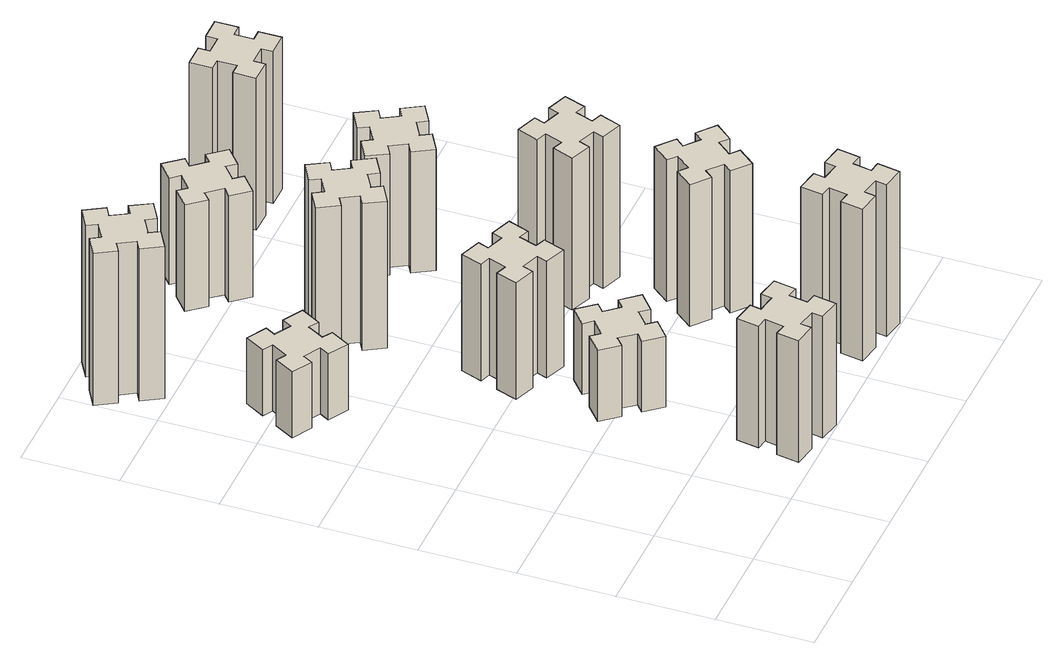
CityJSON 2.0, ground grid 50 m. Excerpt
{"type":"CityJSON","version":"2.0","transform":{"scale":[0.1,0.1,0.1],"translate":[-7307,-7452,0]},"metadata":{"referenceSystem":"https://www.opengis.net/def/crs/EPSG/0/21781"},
"CityObjects":{
"building1":{"type":"Building","attributes":{"class":"1000","function":"1000","usage":"1000","yearOfConstruction":2016,"roofType":"1000","measuredHeight":72,"storeysAboveGround":30,"storeysBelowGround":0},"geometry":[{"type":"Solid","lod":"1","boundaries":[[[[0,1,2,3,4,5,6,7,8,9,10,11,12,13,14,15,16,17,18,19]],[[17,16,20,21]],[[16,15,22,20]],[[15,14,23,22]],[[14,13,24,23]],[[13,12,25,24]],[[12,11,26,25]],[[11,10,27,26]],[[10,9,28,27]],[[9,8,29,28]],[[8,7,30,29]],[[7,6,31,30]],[[6,5,32,31]],[[5,4,33,32]],[[4,3,34,33]],[[3,2,35,34]],[[2,1,36,35]],[[1,0,37,36]],[[0,19,38,37]],[[19,18,39,38]],[[18,17,21,39]],[[24,25,26,27,28,29,30,31,32,33,34,35,36,37,38,39,21,20,22,23]]]]}]},
"building2":{"type":"Building","attributes":{"class":"1000","function":"1000","usage":"1000","yearOfConstruction":2016,"roofType":"1000","measuredHeight":39,"storeysAboveGround":30,"storeysBelowGround":0},"geometry":[{"type":"Solid","lod":"1","boundaries":[[[[40,41,42,43,44,45,46,47,48,49,50,51,52,53,54,55,56,57,58,59]],[[57,56,60,61]],[[56,55,62,60]],[[55,54,63,62]],[[54,53,64,63]],[[53,52,65,64]],[[52,51,66,65]],[[51,50,67,66]],[[50,49,68,67]],[[49,48,69,68]],[[48,47,70,69]],[[47,46,71,70]],[[46,45,72,71]],[[45,44,73,72]],[[44,43,74,73]],[[43,42,75,74]],[[42,41,76,75]],[[41,40,77,76]],[[40,59,78,77]],[[59,58,79,78]],[[58,57,61,79]],[[64,65,66,67,68,69,70,71,72,73,74,75,76,77,78,79,61,60,62,63]]]]}]},
"building3":{"type":"Building","attributes":{"class":"1000","function":"1000","usage":"1000","yearOfConstruction":2016,"roofType":"1000","measuredHeight":90,"storeysAboveGround":30,"storeysBelowGround":0},"geometry":[{"type":"Solid","lod":"1","boundaries":[[[[80,81,82,83,84,85,86,87,88,89,90,91,92,93,94,95,96,97,98,99]],[[97,96,100,101]],[[96,95,102,100]],[[95,94,103,102]],[[94,93,104,103]],[[93,92,105,104]],[[92,91,106,105]],[[91,90,107,106]],[[90,89,108,107]],[[89,88,109,108]],[[88,87,110,109]],[[87,86,111,110]],[[86,85,112,111]],[[85,84,113,112]],[[84,83,114,113]],[[83,82,115,114]],[[82,81,116,115]],[[81,80,117,116]],[[80,99,118,117]],[[99,98,119,118]],[[98,97,101,119]],[[104,105,106,107,108,109,110,111,112,113,114,115,116,117,118,119,101,100,102,103]]]]}]},
"building4":{"type":"Building","attributes":{"class":"1000","function":"1000","usage":"1000","yearOfConstruction":2016,"roofType":"1000","measuredHeight":42,"storeysAboveGround":30,"storeysBelowGround":0},"geometry":[{"type":"Solid","lod":"1","boundaries":[[[[120,121,122,123,124,125,126,127,128,129,130,131,132,133,134,135,136,137,138,139]],[[137,136,140,141]],[[136,135,142,140]],[[135,134,143,142]],[[134,133,144,143]],[[133,132,145,144]],[[132,131,146,145]],[[131,130,147,146]],[[130,129,148,147]],[[129,128,149,148]],[[128,127,150,149]],[[127,126,151,150]],[[126,125,152,151]],[[125,124,153,152]],[[124,123,154,153]],[[123,122,155,154]],[[122,121,156,155]],[[121,120,157,156]],[[120,139,158,157]],[[139,138,159,158]],[[138,137,141,159]],[[144,145,146,147,148,149,150,151,152,153,154,155,156,157,158,159,141,140,142,143]]]]}]},
"building5":{"type":"Building","attributes":{"class":"1000","function":"1000","usage":"1000","yearOfConstruction":2016,"roofType":"1000","measuredHeight":69,"storeysAboveGround":30,"storeysBelowGround":0},"geometry":[{"type":"Solid","lod":"1","boundaries":[[[[160,161,162,163,164,165,166,167,168,169,170,171,172,173,174,175,176,177,178,179]],[[177,176,180,181]],[[176,175,182,180]],[[175,174,183,182]],[[174,173,184,183]],[[173,172,185,184]],[[172,171,186,185]],[[171,170,187,186]],[[170,169,188,187]],[[169,168,189,188]],[[168,167,190,189]],[[167,166,191,190]],[[166,165,192,191]],[[165,164,193,192]],[[164,163,194,193]],[[163,162,195,194]],[[162,161,196,195]],[[161,160,197,196]],[[160,179,198,197]],[[179,178,199,198]],[[178,177,181,199]],[[184,185,186,187,188,189,190,191,192,193,194,195,196,197,198,199,181,180,182,183]]]]}]},
"building6":{"type":"Building","attributes":{"class":"1000","function":"1000","usage":"1000","yearOfConstruction":2016,"roofType":"1000","measuredHeight":87,"storeysAboveGround":30,"storeysBelowGround":0},"geometry":[{"type":"Solid","lod":"1","boundaries":[[[[200,201,202,203,204,205,206,207,208,209,210,211,212,213,214,215,216,217,218,219]],[[217,216,220,221]],[[216,215,222,220]],[[215,214,223,222]],[[214,213,224,223]],[[213,212,225,224]],[[212,211,226,225]],[[211,210,227,226]],[[210,209,228,227]],[[209,208,229,228]],[[208,207,230,229]],[[207,206,231,230]],[[206,205,232,231]],[[205,204,233,232]],[[204,203,234,233]],[[203,202,235,234]],[[202,201,236,235]],[[201,200,237,236]],[[200,219,238,237]],[[219,218,239,238]],[[218,217,221,239]],[[224,225,226,227,228,229,230,231,232,233,234,235,236,237,238,239,221,220,222,223]]]]}]},
"building7":{"type":"Building","attributes":{"class":"1000","function":"1000","usage":"1000","yearOfConstruction":2016,"roofType":"1000","measuredHeight":90,"storeysAboveGround":30,"storeysBelowGround":0},"geometry":[{"type":"Solid","lod":"1","boundaries":[[[[240,241,242,243,244,245,246,247,248,249,250,251,252,253,254,255,256,257,258,259]],[[257,256,260,261]],[[256,255,262,260]],[[255,254,263,262]],[[254,253,264,263]],[[253,252,265,264]],[[252,251,266,265]],[[251,250,267,266]],[[250,249,268,267]],[[249,248,269,268]],[[248,247,270,269]],[[247,246,271,270]],[[246,245,272,271]],[[245,244,273,272]],[[244,243,274,273]],[[243,242,275,274]],[[242,241,276,275]],[[241,240,277,276]],[[240,259,278,277]],[[259,258,279,278]],[[258,257,261,279]],[[264,265,266,267,268,269,270,271,272,273,274,275,276,277,278,279,261,260,262,263]]]]}]},
"building8":{"type":"Building","attributes":{"class":"1000","function":"1000","usage":"1000","yearOfConstruction":2016,"roofType":"1000","measuredHeight":63,"storeysAboveGround":30,"storeysBelowGround":0},"geometry":[{"type":"Solid","lod":"1","boundaries":[[[[280,281,282,283,284,285,286,287,288,289,290,291,292,293,294,295,296,297,298,299]],[[297,296,300,301]],[[296,295,302,300]],[[295,294,303,302]],[[294,293,304,303]],[[293,292,305,304]],[[292,291,306,305]],[[291,290,307,306]],[[290,289,308,307]],[[289,288,309,308]],[[288,287,310,309]],[[287,286,311,310]],[[286,285,312,311]],[[285,284,313,312]],[[284,283,314,313]],[[283,282,315,314]],[[282,281,316,315]],[[281,280,317,316]],[[280,299,318,317]],[[299,298,319,318]],[[298,297,301,319]],[[304,305,306,307,308,309,310,311,312,313,314,315,316,317,318,319,301,300,302,303]]]]}]},
"building9":{"type":"Building","attributes":{"class":"1000","function":"1000","usage":"1000","yearOfConstruction":2016,"roofType":"1000","measuredHeight":84,"storeysAboveGround":30,"storeysBelowGround":0},"geometry":[{"type":"Solid","lod":"1","boundaries":[[[[320,321,322,323,324,325,326,327,328,329,330,331,332,333,334,335,336,337,338,339]],[[337,336,340,341]],[[336,335,342,340]],[[335,334,343,342]],[[334,333,344,343]],[[333,332,345,344]],[[332,331,346,345]],[[331,330,347,346]],[[330,329,348,347]],[[329,328,349,348]],[[328,327,350,349]],[[327,326,351,350]],[[326,325,352,351]],[[325,324,353,352]],[[324,323,354,353]],[[323,322,355,354]],[[322,321,356,355]],[[321,320,357,356]],[[320,339,358,357]],[[339,338,359,358]],[[338,337,341,359]],[[344,345,346,347,348,349,350,351,352,353,354,355,356,357,358,359,341,340,342,343]]]]}]},
"building10":{"type":"Building","attributes":{"class":"1000","function":"1000","usage":"1000","yearOfConstruction":2016,"roofType":"1000","measuredHeight":90,"storeysAboveGround":30,"storeysBelowGround":0},"geometry":[{"type":"Solid","lod":"1","boundaries":[[[[360,361,362,363,364,365,366,367,368,369,370,371,372,373,374,375,376,377,378,379]],[[377,376,380,381]],[[376,375,382,380]],[[375,374,383,382]],[[374,373,384,383]],[[373,372,385,384]],[[372,371,386,385]],[[371,370,387,386]],[[370,369,388,387]],[[369,368,389,388]],[[368,367,390,389]],[[367,366,391,390]],[[366,365,392,391]],[[365,364,393,392]],[[364,363,394,393]],[[363,362,395,394]],[[362,361,396,395]],[[361,360,397,396]],[[360,379,398,397]],[[379,378,399,398]],[[378,377,381,399]],[[384,385,386,387,388,389,390,391,392,393,394,395,396,397,398,399,381,380,382,383]]]]}]},
"building11":{"type":"Building","attributes":{"class":"1000","function":"1000","usage":"1000","yearOfConstruction":2016,"roofType":"1000","measuredHeight":72,"storeysAboveGround":30,"storeysBelowGround":0},"geometry":[{"type":"Solid","lod":"1","boundaries":[[[[400,401,402,403,404,405,406,407,408,409,410,411,412,413,414,415,416,417,418,419]],[[417,416,420,421]],[[416,415,422,420]],[[415,414,423,422]],[[414,413,424,423]],[[413,412,425,424]],[[412,411,426,425]],[[411,410,427,426]],[[410,409,428,427]],[[409,408,429,428]],[[408,407,430,429]],[[407,406,431,430]],[[406,405,432,431]],[[405,404,433,432]],[[404,403,434,433]],[[403,402,435,434]],[[402,401,436,435]],[[401,400,437,436]],[[400,419,438,437]],[[419,418,439,438]],[[418,417,421,439]],[[424,425,426,427,428,429,430,431,432,433,434,435,436,437,438,439,421,420,422,423]]]]}]},
"building12":{"type":"Building","attributes":{"class":"1000","function":"1000","usage":"1000","yearOfConstruction":2016,"roofType":"1000","measuredHeight":90,"storeysAboveGround":30,"storeysBelowGround":0},"geometry":[{"type":"Solid","lod":"1","boundaries":[[[[440,441,442,443,444,445,446,447,448,449,450,451,452,453,454,455,456,457,458,459]],[[457,456,460,461]],[[456,455,462,460]],[[455,454,463,462]],[[454,453,464,463]],[[453,452,465,464]],[[452,451,466,465]],[[451,450,467,466]],[[450,449,468,467]],[[449,448,469,468]],[[448,447,470,469]],[[447,446,471,470]],[[446,445,472,471]],[[445,444,473,472]],[[444,443,474,473]],[[443,442,475,474]],[[442,441,476,475]],[[441,440,477,476]],[[440,459,478,477]],[[459,458,479,478]],[[458,457,461,479]],[[464,465,466,467,468,469,470,471,472,473,474,475,476,477,478,479,461,460,462,463]]]]}]}
},
"vertices":[
[876,274,0],[858,175,0],[799,186,0],[778,67,0],[897,47,0],[907,106,0],[1005,88,0],[995,29,0],[1113,8,0],[1134,127,0],[1075,137,0],[1092,235,0],[1151,225,0],[1172,343,0],[1054,364,0],[1044,305,0],[945,322,0],[956,381,0],[837,402,0],[817,284,0],[945,322,720],[956,381,720],[1044,305,720],[1054,364,720],[1172,343,720],[1151,225,720],[1092,235,720],[1075,137,720],[1134,127,720],[1113,8,720],[995,29,720],[1005,88,720],[907,106,720],[897,47,720],[778,67,720],[799,186,720],[858,175,720],[876,274,720],[817,284,720],[837,402,720],
[406,2327,0],[456,2414,0],[508,2384,0],[568,2488,0],[464,2548,0],[434,2496,0],[347,2546,0],[377,2598,0],[273,2658,0],[213,2554,0],[265,2524,0],[215,2437,0],[163,2467,0],[103,2363,0],[207,2303,0],[237,2355,0],[324,2305,0],[294,2253,0],[398,2193,0],[458,2297,0],[324,2305,390],[294,2253,390],[237,2355,390],[207,2303,390],[103,2363,390],[163,2467,390],[215,2437,390],[265,2524,390],[213,2554,390],[273,2658,390],[377,2598,390],[347,2546,390],[434,2496,390],[464,2548,390],[568,2488,390],[508,2384,390],[456,2414,390],[406,2327,390],[458,2297,390],[398,2193,390],
[224,3386,0],[137,3336,0],[107,3388,0],[3,3328,0],[63,3224,0],[115,3254,0],[165,3167,0],[113,3137,0],[173,3033,0],[277,3093,0],[247,3145,0],[334,3195,0],[364,3143,0],[468,3203,0],[408,3307,0],[356,3277,0],[306,3364,0],[358,3394,0],[298,3498,0],[194,3438,0],[306,3364,900],[358,3394,900],[356,3277,900],[408,3307,900],[468,3203,900],[364,3143,900],[334,3195,900],[247,3145,900],[277,3093,900],[173,3033,900],[113,3137,900],[165,3167,900],[115,3254,900],[63,3224,900],[3,3328,900],[107,3388,900],[137,3336,900],[224,3386,900],[194,3438,900],[298,3498,900],
[943,1162,0],[866,1097,0],[828,1143,0],[736,1066,0],[813,974,0],[859,1013,0],[923,936,0],[877,898,0],[954,806,0],[1046,883,0],[1008,929,0],[1084,993,0],[1123,947,0],[1215,1024,0],[1138,1116,0],[1092,1078,0],[1027,1154,0],[1073,1193,0],[996,1285,0],[904,1208,0],[1027,1154,420],[1073,1193,420],[1092,1078,420],[1138,1116,420],[1215,1024,420],[1123,947,420],[1084,993,420],[1008,929,420],[1046,883,420],[954,806,420],[877,898,420],[923,936,420],[859,1013,420],[813,974,420],[736,1066,420],[828,1143,420],[866,1097,420],[943,1162,420],[904,1208,420],[996,1285,420],
[1062,1501,0],[1096,1595,0],[1152,1574,0],[1193,1687,0],[1080,1728,0],[1060,1672,0],[966,1706,0],[987,1762,0],[874,1803,0],[833,1690,0],[889,1670,0],[855,1576,0],[799,1597,0],[757,1484,0],[870,1443,0],[891,1499,0],[985,1465,0],[964,1409,0],[1077,1367,0],[1118,1480,0],[985,1465,690],[964,1409,690],[891,1499,690],[870,1443,690],[757,1484,690],[799,1597,690],[855,1576,690],[889,1670,690],[833,1690,690],[874,1803,690],[987,1762,690],[966,1706,690],[1060,1672,690],[1080,1728,690],[1193,1687,690],[1152,1574,690],[1096,1595,690],[1062,1501,690],[1118,1480,690],[1077,1367,690],
[987,2305,0],[1074,2355,0],[1104,2303,0],[1208,2363,0],[1148,2467,0],[1096,2437,0],[1046,2524,0],[1098,2554,0],[1038,2658,0],[934,2598,0],[964,2546,0],[877,2496,0],[847,2548,0],[743,2488,0],[803,2384,0],[855,2414,0],[905,2327,0],[853,2297,0],[913,2193,0],[1017,2253,0],[905,2327,870],[853,2297,870],[855,2414,870],[803,2384,870],[743,2488,870],[847,2548,870],[877,2496,870],[964,2546,870],[934,2598,870],[1038,2658,870],[1098,2554,870],[1046,2524,870],[1096,2437,870],[1148,2467,870],[1208,2363,870],[1104,2303,870],[1074,2355,870],[987,2305,870],[1017,2253,870],[913,2193,870],
[1884,305,0],[1785,322,0],[1796,381,0],[1677,402,0],[1657,284,0],[1716,274,0],[1698,175,0],[1639,186,0],[1618,67,0],[1737,47,0],[1747,106,0],[1845,88,0],[1835,29,0],[1953,8,0],[1974,127,0],[1915,137,0],[1932,235,0],[1991,225,0],[2012,343,0],[1894,364,0],[1932,235,900],[1991,225,900],[1915,137,900],[1974,127,900],[1953,8,900],[1835,29,900],[1845,88,900],[1747,106,900],[1737,47,900],[1618,67,900],[1639,186,900],[1698,175,900],[1716,274,900],[1657,284,900],[1677,402,900],[1796,381,900],[1785,322,900],[1884,305,900],[1894,364,900],[2012,343,900],
[1192,3198,0],[1127,3274,0],[1173,3313,0],[1096,3405,0],[1004,3328,0],[1043,3282,0],[966,3217,0],[928,3263,0],[836,3186,0],[913,3094,0],[959,3133,0],[1023,3056,0],[977,3018,0],[1054,2926,0],[1146,3003,0],[1108,3049,0],[1184,3113,0],[1223,3067,0],[1315,3144,0],[1238,3236,0],[1184,3113,630],[1223,3067,630],[1108,3049,630],[1146,3003,630],[1054,2926,630],[977,3018,630],[1023,3056,630],[959,3133,630],[913,3094,630],[836,3186,630],[928,3263,630],[966,3217,630],[1043,3282,630],[1004,3328,630],[1096,3405,630],[1173,3313,630],[1127,3274,630],[1192,3198,630],[1238,3236,630],[1315,3144,630],
[1867,836,0],[1932,913,0],[1978,874,0],[2055,966,0],[1963,1043,0],[1924,997,0],[1848,1062,0],[1886,1108,0],[1794,1185,0],[1717,1093,0],[1763,1054,0],[1699,978,0],[1653,1016,0],[1576,924,0],[1668,847,0],[1706,893,0],[1783,829,0],[1744,783,0],[1836,706,0],[1913,798,0],[1783,829,840],[1744,783,840],[1706,893,840],[1668,847,840],[1576,924,840],[1653,1016,840],[1699,978,840],[1763,1054,840],[1717,1093,840],[1794,1185,840],[1886,1108,840],[1848,1062,840],[1924,997,840],[1963,1043,840],[2055,966,840],[1978,874,840],[1932,913,840],[1867,836,840],[1913,798,840],[1836,706,840],
[1800,1672,0],[1706,1706,0],[1727,1762,0],[1614,1803,0],[1573,1690,0],[1629,1670,0],[1595,1576,0],[1539,1597,0],[1497,1484,0],[1610,1443,0],[1631,1499,0],[1725,1465,0],[1704,1409,0],[1817,1367,0],[1858,1480,0],[1802,1501,0],[1836,1595,0],[1892,1574,0],[1933,1687,0],[1820,1728,0],[1836,1595,900],[1892,1574,900],[1802,1501,900],[1858,1480,900],[1817,1367,900],[1704,1409,900],[1725,1465,900],[1631,1499,900],[1610,1443,900],[1497,1484,900],[1539,1597,900],[1595,1576,900],[1629,1670,900],[1573,1690,900],[1614,1803,900],[1727,1762,900],[1706,1706,900],[1800,1672,900],[1820,1728,900],[1933,1687,900],
[1627,2305,0],[1714,2355,0],[1744,2303,0],[1848,2363,0],[1788,2467,0],[1736,2437,0],[1686,2524,0],[1738,2554,0],[1678,2658,0],[1574,2598,0],[1604,2546,0],[1517,2496,0],[1487,2548,0],[1383,2488,0],[1443,2384,0],[1495,2414,0],[1545,2327,0],[1493,2297,0],[1553,2193,0],[1657,2253,0],[1545,2327,720],[1493,2297,720],[1495,2414,720],[1443,2384,720],[1383,2488,720],[1487,2548,720],[1517,2496,720],[1604,2546,720],[1574,2598,720],[1678,2658,720],[1738,2554,720],[1686,2524,720],[1736,2437,720],[1788,2467,720],[1848,2363,720],[1744,2303,720],[1714,2355,720],[1627,2305,720],[1657,2253,720],[1553,2193,720],
[1665,3155,0],[1765,3155,0],[1765,3095,0],[1885,3095,0],[1885,3215,0],[1825,3215,0],[1825,3315,0],[1885,3315,0],[1885,3435,0],[1765,3435,0],[1765,3375,0],[1665,3375,0],[1665,3435,0],[1545,3435,0],[1545,3315,0],[1605,3315,0],[1605,3215,0],[1545,3215,0],[1545,3095,0],[1665,3095,0],[1605,3215,900],[1545,3215,900],[1605,3315,900],[1545,3315,900],[1545,3435,900],[1665,3435,900],[1665,3375,900],[1765,3375,900],[1765,3435,900],[1885,3435,900],[1885,3315,900],[1825,3315,900],[1825,3215,900],[1885,3215,900],[1885,3095,900],[1765,3095,900],[1765,3155,900],[1665,3155,900],[1665,3095,900],[1545,3095,900]
]}
